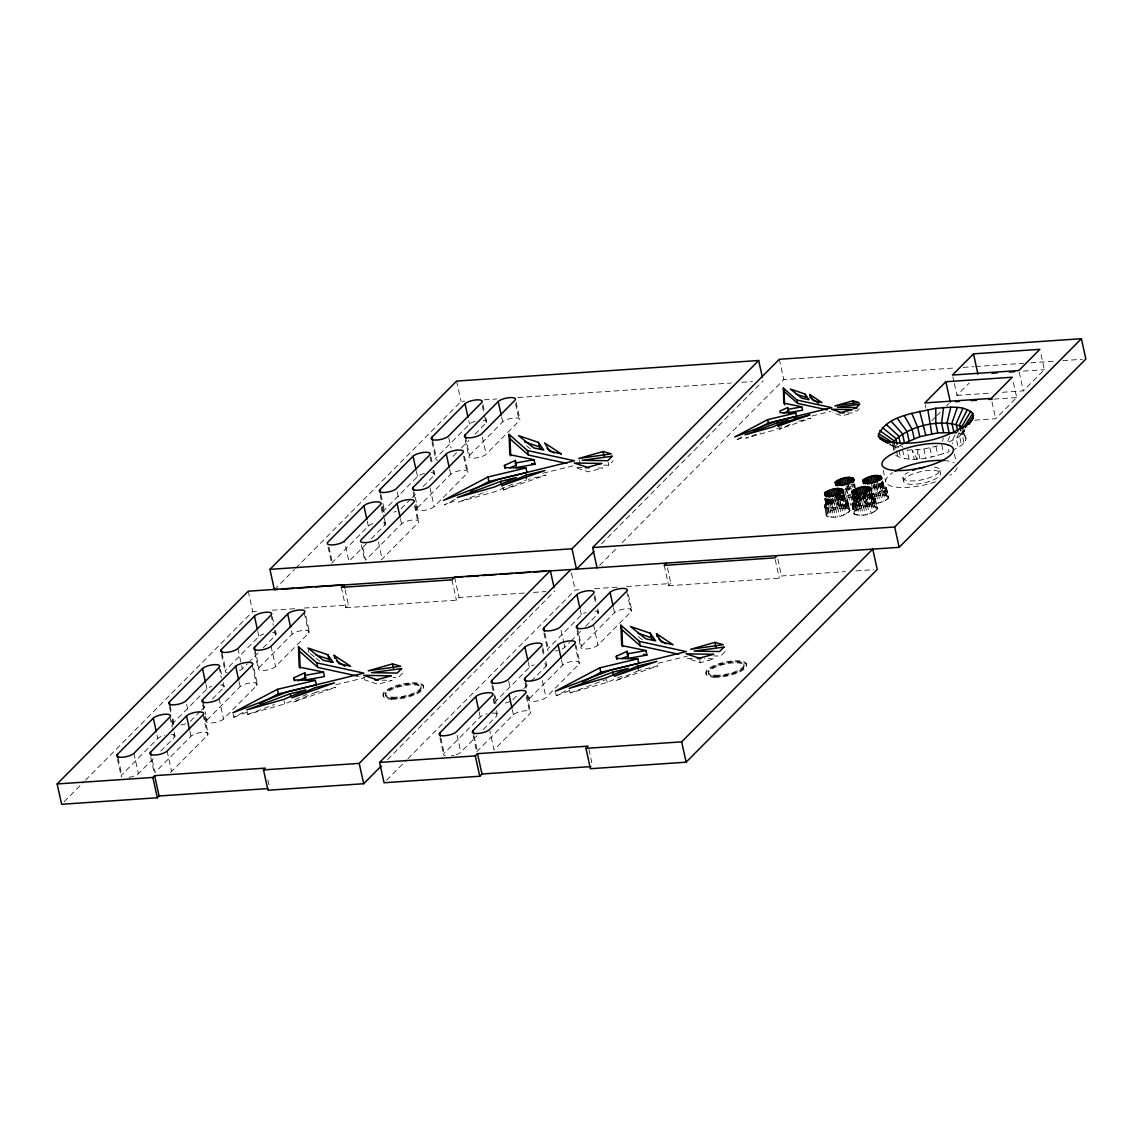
<?xml version="1.0" encoding="UTF-8"?>
<svg xmlns="http://www.w3.org/2000/svg" width="1143" height="1143" viewBox="0 0 1143 1143"><rect width="100%" height="100%" fill="white"/><g stroke="black" fill="none" stroke-linecap="round" stroke-linejoin="round"><path stroke-width="0.75" stroke-dasharray="5 3.75" d="M942.504 441.298L943.304 437.855M826.318 515.679L824.332 505.335L828.189 502.32L835.547 499.905L843.148 499.148L847.606 500.405L849.935 510.678C844.548 516.507 833.547 519.108 826.318 515.679L826.146 515.064C830.975 508.835 843.12 505.978 849.935 510.021L849.935 510.678M845.763 502.277C842.205 497.091 830.218 500.82 826.275 505.335C830.832 509.878 841.277 506.478 845.763 502.277L843.991 494.205M851.821 504.134C856.65 497.919 868.794 495.048 875.609 499.091C871.437 505.835 859.065 508.064 851.992 504.749L853.978 513.793C861.065 517.107 873.423 514.879 877.595 508.135C870.78 504.092 858.636 506.949 853.807 513.178M873.438 500.391C869.866 495.205 857.879 498.934 853.935 503.449C858.493 508.006 868.937 504.592 873.438 500.391L871.652 492.319M868.966 494.333L876.881 493.319L884.068 489.847L882.853 480.603M949.647 436.612L947.118 442.77C953.333 439.712 962.135 437.04 964.078 429.539L966.064 438.583C964.935 444.398 958.606 447.042 953.976 449.685M824.16 506.02L824.332 506.635C831.404 509.949 843.777 507.721 847.949 500.977M860.665 500.234L860.993 498.862C854.178 494.819 842.034 497.691 837.205 503.906L837.376 504.52C844.548 508.078 854.635 505.12 860.665 500.234L859.007 492.69M876.252 495.905L867.508 499.077L865.037 501.334L865.051 502.634L868.923 504.12L876.295 503.62L883.882 501.363L888.325 498.348L886.325 487.361L881.867 486.118L874.266 486.861L876.252 495.905L883.853 495.148L888.654 496.976M955.077 434.94L951.99 440.641L952.662 443.655M959.577 433.04L956.177 438.383L958.163 447.427M963.535 430.354L959.563 436.097L961.549 445.127M964.978 429.725L962.049 433.811L964.049 442.841M867.523 503.92L865.537 494.876C872.566 495.248 883.039 494.633 886.668 487.932M402.565 673.141L398.193 677.585L393.078 677.499M603.633 465.13L608.762 465.215L613.134 460.772M859.265 408.737L857.107 410.923L853.65 410.88M725.005 651.61L720.633 656.053L713.803 655.939M64.137 801.757L84.253 781.469M85.511 780.198L252.732 611.548L259.818 611.062M274.406 589.702L294.451 569.471M295.694 568.214L461.086 401.407L464.644 401.164M121.872 777.011A9.13 2.843 -12.4 0 1 121.801 774.811L157.791 738.507A9.13 2.843 -12.4 0 1 164.821 735.32M173.865 724.591A9.13 2.843 -12.4 0 1 173.779 722.39L206.954 688.929A9.13 2.843 -12.4 0 1 211.726 686.4M227.028 672.584A9.13 2.843 -12.4 0 1 225.757 669.969L258.932 636.508A9.13 2.843 -12.4 0 1 263.719 633.965M331.784 563.299A9.13 2.843 -12.4 0 1 332.356 562.456L368.36 526.137A9.13 2.843 -12.4 0 1 373.147 523.608M384.419 512.221A9.13 2.843 -12.4 0 1 384.348 510.021L417.524 476.56A9.13 2.843 -12.4 0 1 424.539 473.388M437.598 460.215A9.13 2.843 -12.4 0 1 436.326 457.6L469.502 424.139A9.13 2.843 -12.4 0 1 476.531 420.953M129.03 777.34A9.13 2.843 -12.4 0 0 138.389 773.682L154.534 757.409M160.734 751.151L174.393 737.378L172.536 728.905M190.367 721.262L200.211 711.346M201.439 710.103L207.583 703.902M212.498 698.944L223.557 687.8L222.814 684.414M239.587 670.584A9.13 2.843 -12.4 0 0 242.359 668.841L247.274 663.883M248.502 662.64L258.332 652.724M263.247 647.767L275.534 635.365L273.663 626.893M366.346 543.797L348.958 561.313L344.486 540.982M371.304 538.782L384.962 525.008L384.219 521.622M410.766 498.977L400.936 508.892L400.193 505.506M411.994 497.734L416.909 492.79M423.053 486.589L434.111 475.431L432.997 470.344M456.6 452.757L452.914 456.471A9.13 2.843 -12.4 0 1 450.142 458.214M461.515 447.799L468.901 440.355M475.045 434.154L486.104 423.01L484.232 414.538M170.45 772.311A9.13 2.843 -12.4 0 0 171.593 771.425L207.583 735.12A9.13 2.843 -12.4 0 0 202.611 732.334A9.13 2.843 -12.4 0 0 190.995 736.249L154.991 772.554L151.633 757.295M206.969 720.133L240.144 686.672A9.13 2.843 -12.4 0 1 251.76 682.757A9.13 2.843 -12.4 0 1 256.746 685.543L223.571 719.004A9.13 2.843 -12.4 0 1 211.955 722.905A9.13 2.843 -12.4 0 1 206.969 720.133L205.111 711.66M258.947 667.698L292.137 634.236A9.13 2.843 -12.4 0 1 303.752 630.336A9.13 2.843 -12.4 0 1 308.724 633.108L275.549 666.569A9.13 2.843 -12.4 0 1 263.933 670.484A9.13 2.843 -12.4 0 1 258.947 667.698L255.218 650.753M381.005 559.941A9.13 2.843 -12.4 0 0 382.148 559.056L418.152 522.751A9.13 2.843 -12.4 0 0 413.18 519.965A9.13 2.843 -12.4 0 0 401.564 523.88L365.56 560.184L362.202 544.94M417.538 507.763L450.713 474.302A9.13 2.843 -12.4 0 1 462.329 470.387A9.13 2.843 -12.4 0 1 467.316 473.173L434.14 506.635A9.13 2.843 -12.4 0 1 422.51 510.55A9.13 2.843 -12.4 0 1 417.538 507.763L414.18 492.504M469.516 455.343L502.691 421.881A9.13 2.843 -12.4 0 1 514.307 417.967A9.13 2.843 -12.4 0 1 519.293 420.753L486.118 454.214A9.13 2.843 -12.4 0 1 474.502 458.114A9.13 2.843 -12.4 0 1 469.516 455.343L465.787 438.383M341.314 587.373L345.786 607.719L348.444 605.033L344.715 588.073M345.786 607.719L456.428 600.175L459.1 597.489L524.68 593.031M387.577 759.624L554.812 590.974M601.532 543.854L763.153 380.833M386.577 780.226L406.694 759.938M407.951 758.666L575.172 590.017L582.258 589.531M599.604 565.385L615.891 548.954M622.149 542.639L783.784 379.619L956.134 367.889M445.499 755.894A9.13 2.843 -12.4 0 1 444.227 753.28L480.231 716.975A9.13 2.843 -12.4 0 1 487.261 713.789M496.291 703.059A9.13 2.843 -12.4 0 1 496.205 700.859L529.395 667.398A9.13 2.843 -12.4 0 1 534.167 664.869M548.269 650.638A9.13 2.843 -12.4 0 1 548.197 648.438L581.373 614.977A9.13 2.843 -12.4 0 1 586.145 612.434M456.043 754.68A9.13 2.843 -12.4 0 0 460.829 752.151L476.96 735.878M483.175 729.62L496.834 715.847L495.705 710.76M512.807 699.73L518.951 693.53M523.865 688.572L530.009 682.371M531.238 681.142L545.983 666.269L544.868 661.183M562.013 649.053A9.13 2.843 -12.4 0 0 564.785 647.309L569.7 642.352M570.928 641.109L580.758 631.193M585.673 626.235L597.975 613.834L597.217 610.448M476.845 751.865A9.13 2.843 -12.4 0 1 477.417 751.022L513.421 714.718A9.13 2.843 -12.4 0 1 525.037 710.803A9.13 2.843 -12.4 0 1 530.023 713.575L494.019 749.894L489.918 731.249M529.409 698.602L562.585 665.14A9.13 2.843 -12.4 0 1 574.2 661.226A9.13 2.843 -12.4 0 1 579.187 663.997L545.997 697.473A9.13 2.843 -12.4 0 1 534.381 701.373A9.13 2.843 -12.4 0 1 529.409 698.602L528.666 695.201M581.387 646.166L614.563 612.705A9.13 2.843 -12.4 0 1 626.178 608.805A9.13 2.843 -12.4 0 1 631.165 611.576L597.989 645.038A9.13 2.843 -12.4 0 1 586.373 648.953A9.13 2.843 -12.4 0 1 581.387 646.166L577.658 629.221M664.197 565.385L668.669 585.73L670.884 583.501L666.412 563.156M931.774 420.781L935.488 417.038M936.731 415.795L941.675 410.808M946.618 405.822L949.09 403.322M954.348 383.519L956.962 395.392L969.321 382.919M668.669 585.73L779.312 578.187L781.526 575.958L845.334 571.614M974.736 420.181L995.696 418.752L1016.713 397.564L1012.984 380.605M1002.382 392.292L1023.342 390.863L1044.359 369.675L1040.259 351.03M897.712 447.37L900.655 445.07M455.143 499.248L444.398 504.906L457.471 499.934M741.75 436.997L735.478 440.298L743.707 437.169M233.172 714.261L233.844 717.275L244.588 711.618M555.612 692.729L556.27 695.73L567.014 690.086M502.763 486.947L503.42 489.961L526.723 479.76M790.127 424.439L779.155 429.239L810.687 418.209L796.4 421.696M512.678 484.089L495.319 491.561L458.314 502.063L486.775 491.476M781.326 426.911L773.154 430.425L745.779 438.198L760.266 432.811M247.088 711.417L247.76 714.432L284.75 703.931L306.853 694.415M569.528 689.886L570.186 692.901L607.19 682.4L622.964 675.599M233.844 717.275L248.545 711.675M556.27 695.73L570.986 690.143M247.76 714.432L274.534 704.474M570.186 692.901L605.333 679.828M895.741 455.457C912.3 463.758 932.474 457.071 949.119 451.814L947.461 444.284M503.42 489.961L546.04 475.059L528.337 479.374M909.114 459.2L907.113 450.156L923.844 449.013L938.817 445.599M839.005 495.905L844.277 496.119L850.821 494.733M692.244 658.425L687.1 658.339L700.302 662.711L714.532 658.825L704.245 658.639M542.854 473.259L573.729 465.701M812.144 415.952L830.761 411.394M335.713 684.786L364.874 677.656L359.659 676.513M658.154 663.254L687.314 656.125M844.606 489.233L850.606 488.118M845.877 489.59L850.792 488.818L850.078 485.589M884.625 488.675L881.282 486.947L873.538 487.704L872.823 484.475M841.262 506.006L839.276 496.962L848.663 496.033L850.663 505.077M484.189 399.836L496.634 398.993M517.95 397.535L731.177 383.019M741.836 382.291L752.494 381.562M963.249 367.403L973.907 366.674M975.679 366.546L1023.657 363.288M1030.772 362.802L1055.646 361.102M1062.747 360.616L1082.292 359.288M1023.399 371.104L1044.359 369.675M956.962 395.392L991.895 393.006M993.996 399.107L1016.713 397.564M272.234 610.219L297.051 608.533M304.138 608.047L348.444 605.033M533.538 592.417L545.94 591.574M594.66 588.688L617.706 587.116M626.564 586.516L670.884 583.501M855.964 570.886L873.695 569.685M847.506 412.894L852.592 412.994L842.062 415.852L832.29 412.623M582.087 467.63L575.229 467.501L588.431 471.873L602.661 468.001L595.803 467.873M381.805 680.171L392.092 680.371L377.862 684.243L364.66 679.871L364.003 676.856M958.091 432.883L964.006 435.126L966.064 438.583M889.854 444.498L895.783 447.856L889.54 443.998M892.569 445.399L898.741 448.985M895.641 445.427L898.412 447.17M900.298 445.299L903.027 447.242M526.509 445.756L530.681 449.113M638.38 636.594L642.552 639.937M310.367 653.653L314.554 656.996M315.939 658.125L320.126 661.468M830.104 499.291L832.433 507.335L831.218 499.22M1019.242 372.218L1023.342 390.863M991.967 401.807L995.696 418.752M952.862 376.747L953.976 381.833M963.578 431.597L965.564 440.641M963.006 430.611L964.006 435.126M954.391 453.985L955.877 460.758M941.718 444.727L943.704 453.771M935.917 446.456L937.903 455.5M939.86 470.216L940.618 473.602A18.874 5.858 -12.4 0 1 913.114 484.332A18.874 5.858 -12.4 0 1 912.7 474.045A18.874 5.858 -12.4 0 1 940.618 473.602M925.216 404.636L925.959 408.022M929.902 447.899L931.888 456.943M923.844 449.013L925.83 458.057M919.901 458.814L917.915 449.785L917.043 459.057L912.285 450.156L914.271 459.2M902.556 449.756L904.542 458.8M899.07 450.499L900.727 458.029M902.927 477.66L903.67 481.06M896.441 450.871L897.769 456.9M894.383 443.584L895.698 449.613M894.412 449.428L892.712 444.684L894.04 450.699M892.697 442.712L894.355 450.242M883.182 470.159L885.796 482.032M886.325 487.361L888.668 497.634M885.654 486.875L888.325 498.348M885.668 490.061L887.654 499.091M884.653 486.504L886.654 495.548M882.71 481.16L884.496 489.233M882.639 481.26L884.068 487.718M884.682 490.818L886.668 499.862M882.296 481.774L885.368 495.29M881.953 480.903L883.368 487.361M881.61 482.403L883.396 490.476M881.367 482.26L882.439 487.104M883.41 491.59L885.396 500.62M881.867 486.118L883.853 495.148M880.681 483.032L882.453 491.104M880.567 483.718L881.282 486.947M881.896 492.319L883.882 501.363M880.139 486.104L882.139 495.148M879.538 483.646L881.31 491.719M879.224 483.66L879.939 486.889M880.181 493.004L882.167 502.048M877.838 482.617L879.967 492.304M877.738 483.703L880.253 495.276M876.71 484.775L878.481 492.847M876.138 483.875L876.852 487.089M878.31 493.619L880.296 502.663M876.295 486.489L878.281 495.533M874.752 483.632L876.881 493.319M874.495 484.132L875.195 487.361M876.338 494.147L878.324 503.191M873.109 484.032L875.238 493.719M875.267 498.519L877.595 508.792M874.309 494.576L876.295 503.62M875.281 500.463L877.267 509.507M871.437 484.332L874.252 496.391M874.595 498.034L876.581 507.078M873.595 497.662L876.595 510.249M872.009 492.862L874.295 503.934M873.623 501.977L875.609 511.021M870.666 489.433L872.323 496.962M872.323 497.391L874.309 506.435M871.237 492.919L873.009 500.991M871.252 493.676L872.309 498.519M870.552 493.547L872.323 501.62M870.309 493.419L871.38 498.262M872.352 502.734L874.338 511.778M870.38 495.076L872.366 504.12M870.809 497.262L872.795 506.306M868.866 490.076L870.523 497.619M869.266 492.576L871.395 502.263M869.151 493.247L870.223 498.091M870.837 503.477L872.823 512.507M868.466 494.805L871.066 506.306M867.237 490.79L868.894 498.319M866.78 493.776L871.109 513.193M866.68 494.862L869.194 506.435M865.851 491.547L867.508 499.077M864.722 492.304L867.423 504.006M865.08 495.019L865.794 498.248M867.251 504.777L869.237 513.807M864.408 494.562L867.223 506.692M863.894 493.062L865.537 500.605M863.565 494.133L865.551 503.177M863.051 492.29L865.822 504.477M862.879 492.976L865.051 502.634M865.28 505.306L867.266 514.336M863.208 498.019L865.194 507.063M862.036 495.19L864.179 504.877M861.765 495.633L862.479 498.862M863.251 505.735L865.237 514.764M861.208 498.505L863.194 507.535M860.379 495.49L862.508 505.177M859.993 495.276L860.993 499.52M858.336 493.447L859.993 500.977M861.25 506.049L863.236 515.079M860.879 505.392L858.75 495.705L860.093 505.449L857.307 495.805L859.322 505.492M858.593 496.576L861.265 508.121M857.021 492.704L859.007 501.748M854.635 483.66L855.35 487.632M856.807 495.533L857.879 500.377M859.307 506.235L861.308 515.279M857.479 499.72L859.465 508.764M853.95 484.289L854.664 487.518M853.707 484.146L854.421 487.375M855.75 493.462L857.736 502.506M855.778 495.805L857.907 505.492M855.564 496.133L856.636 500.977M852.549 483.989L853.264 487.218M857.507 506.292L859.493 515.336M855.85 500.434L857.836 509.478M854.235 494.205L856.65 505.377M854.164 495.148L855.578 501.606M851.521 483.918L852.221 487.147M853.478 495.49L855.607 505.177M855.878 506.235L857.864 515.279M853.35 495.776L856.436 510.235M852.521 494.89L854.793 504.863M850.535 486.118L851.235 489.347M852.807 496.405L854.221 502.863M852.164 495.376L854.235 504.463M854.478 506.035L856.464 515.079M852.164 495.919L853.95 503.992M853.321 501.948L855.307 510.992M848.692 485.046L849.749 489.89M853.35 505.72L855.335 514.764M852.492 502.72L854.478 511.75M848.477 485.746L849.192 488.975M850.649 495.505L852.635 504.549M851.992 503.449L854.493 514.321M851.992 504.749L853.978 513.793M847.092 485.518L849.22 495.205M846.82 486.018L847.535 489.247M846.606 488.747L848.592 497.791M845.791 487.532L847.577 495.605M846.649 496.462L849.592 509.435M847.62 502.349L849.606 511.378M844.934 490.733L846.592 498.262M846.92 499.92L848.92 508.949M846.949 503.091L848.935 512.135M845.934 499.534L847.92 508.578M844.134 493.633L846.634 505.82M845.963 503.863L847.949 512.907M843.005 491.304L844.663 498.848M843.577 494.805L846.649 508.321M843.234 493.947L844.648 500.405M842.891 495.433L844.663 503.506M842.648 495.305L843.72 500.134M844.691 504.62L846.677 513.664M842.705 496.962L845.134 508.192M842.191 496.476L842.862 499.491M841.962 496.076L843.734 504.134M841.491 495.133L842.562 499.977M843.177 505.349L845.163 514.393M840.448 495.076L843.405 508.192M840.148 495.076L841.219 499.92M839.576 492.676L841.234 500.205M839.119 495.662L841.248 505.349M841.462 506.035L843.448 515.079M838.176 493.419L841.534 508.321M837.876 496.762L839.862 505.806M837.047 494.19L839.762 505.892M837.419 496.905L838.133 500.134M839.591 506.649L841.577 515.693M837.576 499.534L839.562 508.564M835.89 493.447L838.733 505.492M835.39 494.176L838.162 506.363M835.219 494.862L837.376 504.52M837.605 507.192L839.605 516.222M835.547 499.905L837.533 508.949M834.376 497.076L836.505 506.749M835.59 507.621L837.576 516.65M833.547 500.377L835.533 509.421M833.076 498.991L834.847 507.063M832.475 497.962L833.176 501.191M833.59 507.935L835.576 516.965M831.432 499.205L833.218 507.278M830.918 498.462L833.604 509.992M829.889 499.305L831.661 507.378M831.647 508.121L833.647 517.165M829.504 499.034L830.218 502.263M829.804 501.606L831.804 510.65M828.475 499.305L830.247 507.378M827.903 498.019L828.961 502.863M829.847 508.178L831.833 517.222M828.189 502.32L830.175 511.364M827.218 499.191L828.989 507.263M826.86 498.648L827.918 503.491M826.16 498.991L827.946 507.049M828.218 508.121L830.204 517.15M826.046 499.277L828.775 512.107M825.346 498.677L827.132 506.749M825.132 498.291L826.56 504.749M824.789 498.277L826.56 506.349M824.86 499.42L826.289 505.863M826.818 507.921L828.804 516.965M825.66 503.834L827.646 512.878M825.689 507.606L827.675 516.636M824.832 504.606L826.818 513.636M824.332 505.335L826.832 516.207M779.312 359.273L783.784 379.619M777.797 559.013L781.526 575.958M775.211 559.541L779.312 578.187M746.165 663.554L746.408 664.683M743.807 664.126L744.05 665.255M708.417 672.784L708.674 673.913M706.06 673.356L706.303 674.484M699.63 659.697L700.302 662.711M608.105 462.201L608.762 465.215M628.35 594.731L631.708 609.976M626.693 591.245L631.165 611.576M613.448 607.619L614.563 612.705M579.158 459.943L579.815 462.958M594.789 595.289L596.275 602.075M597.775 608.848L598.518 612.248M594.246 596.889L595.732 603.675M606.519 679.385L607.19 682.4M593.517 624.707L597.989 645.038M580.258 609.891L581.373 614.977M571.443 573.057L575.172 590.017M577.115 630.822L580.844 647.767M576.001 645.452L579.73 662.411M574.715 643.666L579.187 663.997M516.107 402.193L519.836 419.152M515.564 403.793L519.293 420.753M588.902 749.522L592.631 766.482M561.056 630.35L563.67 642.223M564.042 643.909L564.785 647.309M561.47 660.054L562.585 665.14M501.577 416.795L502.691 421.881M544.84 633.179L548.197 648.438M543.911 633.079L547.64 650.024M542.811 647.724L544.297 654.496M545.783 661.283L546.54 664.669M542.253 649.31L544.497 659.482M482.917 404.465L484.403 411.237M485.904 418.024L486.647 421.41M482.375 406.051L483.86 412.837M542.282 680.514L545.997 697.473M482.389 437.255L486.118 454.214M528.266 662.311L529.395 667.398M468.759 420.753L469.502 424.139M525.68 681.642L527.166 688.429M525.137 683.243L526.251 688.329M527.737 695.115L528.852 700.202M526.852 695.03L530.566 711.989M526.294 696.63L530.023 713.575M456.614 381.076L461.086 401.407M465.244 439.984L468.973 456.943M464.501 456.314L467.858 471.573M463.587 456.214L467.316 473.173M508.706 681.085L510.578 689.558M512.307 709.632L513.421 714.718M448.813 437.826L451.056 447.999M449.599 469.216L450.713 474.302M492.862 685.6L494.719 694.072M495.09 695.773L496.205 700.859M491.933 685.5L495.662 702.459M494.019 698.987L495.148 704.074M496.634 710.86L497.376 714.246M493.104 698.887L494.219 703.974M432.597 440.655L436.326 457.6M432.054 442.241L435.769 459.2M430.94 456.886L432.425 463.658M433.926 470.445L434.669 473.831M430.025 456.786L431.511 463.572M454.628 577.158L459.1 597.489M451.956 579.844L456.428 600.175M430.039 487.99L434.14 506.635M479.117 711.889L480.231 716.975M416.409 471.473L417.524 476.56M474.074 735.763L477.417 751.022M473.145 735.663L476.502 750.922M413.266 492.404L414.38 497.491M415.866 504.277L416.995 509.364M415.352 505.892L418.709 521.151M414.423 505.792L418.152 522.751M457.1 735.206L460.829 752.151M397.207 491.947L398.707 498.719M400.436 518.793L401.564 523.88M440.869 738.035L444.227 753.28M439.955 737.935L443.684 754.88M423.267 685.543L423.524 686.672M380.99 494.776L384.348 510.021M380.062 494.676L381.19 499.762M382.676 506.535L383.791 511.621M381.776 506.463L384.019 516.636M384.391 518.322L385.505 523.408M420.91 686.114L421.167 687.243M381.233 508.064L382.719 514.836M378.419 542.111L382.148 559.056M367.246 521.051L368.36 526.137M361.288 544.84L364.631 560.099M385.534 694.773L385.777 695.901M383.176 695.344L383.419 696.473M329.013 547.197L332.356 562.456M328.084 547.097L331.813 564.042M305.924 616.263L309.282 631.507M304.252 612.777L308.724 633.108M308.324 649.524L308.981 652.524M291.379 630.85L292.137 634.236M272.348 616.82L273.849 623.607M275.334 630.379L276.077 633.779M271.062 615.034L273.291 625.207M284.093 700.916L284.75 703.931M271.077 646.238L275.549 666.569M257.818 631.422L258.932 636.508M248.26 591.202L252.732 611.548M254.675 652.353L258.404 669.298M253.946 668.684L257.289 683.943M252.274 665.197L256.746 685.543M267.876 779.997L268.991 785.07M237.887 648.495L242.359 668.841M239.03 681.585L240.144 686.672M222.028 653.01L225.757 669.969M221.485 654.61L225.214 671.57M220.37 669.255L221.856 676.027M223.356 682.814L224.099 686.2M219.085 667.455L221.313 677.628M219.099 698.659L223.571 719.004M205.84 683.843L206.954 688.929M203.24 703.174L204.74 709.96M202.697 704.774L203.811 709.86M205.311 716.647L206.426 721.733M204.411 716.561L208.14 733.52M203.111 714.775L207.583 735.12M186.652 704.317L188.138 711.089M189.881 731.163L190.995 736.249M170.05 705.445L171.536 712.218M173.036 719.004L173.779 722.39M169.507 707.031L170.621 712.118M172.107 718.904L173.222 723.99M171.593 720.519L172.707 725.605M174.193 732.392L174.936 735.778M169.921 717.032L172.164 727.205M167.121 751.08L171.593 771.425M157.048 735.12L157.791 738.507M150.719 757.209L154.076 772.454M133.917 753.351L138.389 773.682M118.072 757.866L121.801 774.811M117.515 759.466L121.244 776.411M383.691 522.394A9.13 2.843 -12.4 0 1 384.962 525.008M185.595 723.79A9.13 2.843 -12.4 0 1 178.751 725.176M272.591 632.565A9.13 2.843 -12.4 0 1 275.534 635.365M171.45 734.563A9.13 2.843 -12.4 0 1 174.393 737.378M220.613 684.986A9.13 2.843 -12.4 0 1 223.557 687.8M431.168 472.616A9.13 2.843 -12.4 0 1 434.111 475.431M396.164 511.421A9.13 2.843 -12.4 0 1 393.921 512.078M483.16 420.195A9.13 2.843 -12.4 0 1 486.104 423.01M453.8 755.337A9.13 2.843 -12.4 0 1 451.471 755.809M491.847 713.061A9.13 2.843 -12.4 0 1 496.834 715.847M544.711 663.654A9.13 2.843 -12.4 0 1 545.983 666.269M510.035 701.473A9.13 2.843 -12.4 0 1 503.449 703.374M595.017 611.034A9.13 2.843 -12.4 0 1 597.975 613.834M557.77 650.481A9.13 2.843 -12.4 0 1 555.427 650.953M957.062 467.658A36.519 11.344 -12.4 0 1 950.019 475.217M935.488 481.803A36.519 11.344 -12.4 0 1 893.312 486.661A36.519 11.344 -12.4 0 1 892.769 472.659M944.275 460.515A36.519 11.344 -12.4 0 1 954.248 462.872M934.288 467.101A18.874 5.858 -12.4 0 1 934.617 475.502A18.874 5.858 -12.4 0 1 908.499 480.774A18.874 5.858 -12.4 0 1 908.171 472.373M316.168 692.129L292.851 702.331L335.485 687.414L316.168 692.129M638.594 670.598L615.291 680.799L657.911 665.883L638.594 670.598M391.335 699.23A20.688 6.429 -12.4 0 0 423.582 688.372A20.688 6.429 -12.4 0 0 395.492 687.114A20.688 6.429 -12.4 0 0 391.335 699.23M714.232 677.242A20.688 6.429 -12.4 0 0 746.479 666.383A20.688 6.429 -12.4 0 0 718.375 665.126A20.688 6.429 -12.4 0 0 714.232 677.242M715.661 676.342A18.259 5.672 -12.4 0 0 744.107 666.755A18.259 5.672 -12.4 0 0 719.318 665.655A18.259 5.672 -12.4 0 0 715.661 676.342M392.763 698.33A18.259 5.672 -12.4 0 0 421.224 688.743A18.259 5.672 -12.4 0 0 396.421 687.643A18.259 5.672 -12.4 0 0 392.763 698.33M391.092 698.102A20.688 6.429 -12.4 0 0 423.339 687.243A20.688 6.429 -12.4 0 0 395.235 685.986A20.688 6.429 -12.4 0 0 391.092 698.102M392.52 697.201A18.259 5.672 -12.4 0 0 420.967 687.615A18.259 5.672 -12.4 0 0 396.178 686.514A18.259 5.672 -12.4 0 0 392.52 697.201M713.975 676.113A20.688 6.429 -12.4 0 0 746.222 665.255A20.688 6.429 -12.4 0 0 718.133 663.997A20.688 6.429 -12.4 0 0 713.975 676.113M715.404 675.213A18.259 5.672 -12.4 0 0 743.864 665.626A18.259 5.672 -12.4 0 0 719.061 664.526A18.259 5.672 -12.4 0 0 715.404 675.213"/><path stroke-width="1.5" d="M968.864 424.282L972.836 418.624L972.807 413.409C963.092 404.422 947.847 407.651 935.803 408.251L935.803 423.824L937.789 432.868L956.691 432.683M315.368 680.342L277.363 689.343L232.843 712.746L288.407 691.601L363.888 673.127L316.868 662.897L298.494 646.724L299.237 667.083L323.483 672.07L324.469 676.585L305.667 679.956L304.781 672.841L293.865 677.785L294.222 679.971L315.368 680.342L316.368 684.871L278.349 693.872L259.932 703.545M305.667 679.956L304.781 672.841M525.937 467.987L487.932 476.988L443.413 500.377L498.977 479.231L574.443 460.772L527.437 450.542L509.049 434.354L509.807 454.714L534.038 459.7L535.038 464.229L516.236 467.601L515.35 460.472L504.434 465.415L504.777 467.616L525.937 467.987L526.937 472.502L488.918 481.503L470.502 491.19M637.808 658.811L599.804 667.812L555.284 691.215L610.848 670.069L686.314 651.596L639.294 641.366L620.92 625.192L621.678 645.552L645.909 650.538L646.909 655.053L628.093 658.425L627.207 651.31L616.306 656.253L616.649 658.439L637.808 658.811L638.794 663.34L600.789 672.341L582.373 682.014M795.814 412.98L767.682 419.638L734.749 436.955L775.854 421.31L831.718 407.637L796.914 400.064L783.326 388.091L783.884 403.15L801.815 406.851L802.543 410.194L788.627 412.694L787.97 407.422L779.897 411.08L780.155 412.694L795.814 412.98L796.542 416.323L768.425 422.981L754.309 430.397M788.627 412.694L788.713 410.766L783.869 412.966M943.532 407.479L941.603 423.253L943.589 432.283M950.762 407.237L947.018 423.053L949.004 432.097M957.277 407.494L951.905 423.253L953.891 432.297M962.877 408.28L956.105 423.839L957.763 431.382M835.133 482.289C837.505 488.075 850.392 483.903 854.35 479.817C850.849 474.574 839.591 478.56 835.133 482.289L835.847 485.518M886.882 442.827L879.739 438.369L878.353 436.054C884.782 415.352 917.6 412.652 935.803 408.251M851.735 491.561C854.107 497.348 866.994 493.176 870.952 489.09C867.451 483.846 856.193 487.832 851.735 491.561L852.449 494.79M862.794 480.403C865.165 486.189 878.053 482.017 882.01 477.931C878.51 472.688 867.251 476.688 862.794 480.403L863.508 483.632M967.421 409.551L959.506 424.796L960.834 430.825M970.764 411.28L962.02 426.096L962.677 429.111M972.807 413.409L963.549 427.696C943.546 417.152 907.299 425.696 892.697 442.712L878.338 433.44M965.521 427.482L973.507 415.881M968.721 424.396L972.836 418.624M824.632 492.819C823.86 499.577 839.248 495.005 842.862 491.576C842.134 485.261 828.661 489.833 824.632 492.819L825.332 496.048M267.976 788.584L159.091 795.999L157.334 797.771L61.622 804.286L57.15 783.955L248.26 591.202L343.972 584.687L344.715 588.073M277.949 589.459L274.406 589.702L269.934 569.357L456.614 381.076L758.681 360.502L762.41 377.447M117.329 754.48L153.319 718.161A9.13 2.843 -12.4 0 1 164.949 714.246A9.13 2.843 -12.4 0 1 169.921 717.032L133.917 753.351A9.13 2.843 -12.4 0 1 122.301 757.252A9.13 2.843 -12.4 0 1 117.329 754.48L118.072 757.866M169.307 702.045L202.482 668.584A9.13 2.843 -12.4 0 1 214.098 664.669A9.13 2.843 -12.4 0 1 219.085 667.455L185.895 700.916A9.13 2.843 -12.4 0 1 174.279 704.831A9.13 2.843 -12.4 0 1 169.307 702.045L170.05 705.445M221.285 649.624L254.46 616.163A9.13 2.843 -12.4 0 1 266.076 612.248A9.13 2.843 -12.4 0 1 271.062 615.034L237.887 648.495A9.13 2.843 -12.4 0 1 226.271 652.41A9.13 2.843 -12.4 0 1 221.285 649.624L222.028 653.01M363.888 505.792L327.884 542.111A9.13 2.843 -12.4 0 0 332.87 544.897A9.13 2.843 -12.4 0 0 344.486 540.982L380.49 504.663A9.13 2.843 -12.4 0 0 375.504 501.891A9.13 2.843 -12.4 0 0 363.888 505.792L366.874 519.365M379.876 489.69L413.052 456.228A9.13 2.843 -12.4 0 1 424.667 452.314A9.13 2.843 -12.4 0 1 429.639 455.085L396.464 488.561A9.13 2.843 -12.4 0 1 384.848 492.462A9.13 2.843 -12.4 0 1 379.876 489.69L380.619 493.076M431.854 437.255L465.03 403.793A9.13 2.843 -12.4 0 1 476.645 399.879A9.13 2.843 -12.4 0 1 481.632 402.665L448.442 436.126A9.13 2.843 -12.4 0 1 436.826 440.041A9.13 2.843 -12.4 0 1 431.854 437.255L432.597 440.655M150.519 752.208L186.523 715.904A9.13 2.843 -12.4 0 1 198.139 711.989A9.13 2.843 -12.4 0 1 203.111 714.775L167.121 751.08A9.13 2.843 -12.4 0 1 155.491 754.994A9.13 2.843 -12.4 0 1 150.519 752.208L151.262 755.609M202.497 699.787L235.672 666.326A9.13 2.843 -12.4 0 1 247.288 662.411A9.13 2.843 -12.4 0 1 252.274 665.197L219.099 698.659A9.13 2.843 -12.4 0 1 207.483 702.574A9.13 2.843 -12.4 0 1 202.497 699.787L203.24 703.174M254.475 647.367L287.665 613.905A9.13 2.843 -12.4 0 1 299.28 609.991A9.13 2.843 -12.4 0 1 304.252 612.777L271.077 646.238A9.13 2.843 -12.4 0 1 259.461 650.138A9.13 2.843 -12.4 0 1 254.475 647.367L255.218 650.753M397.092 503.534L361.088 539.853A9.13 2.843 -12.4 0 0 366.06 542.625A9.13 2.843 -12.4 0 0 377.676 538.724L413.68 502.406A9.13 2.843 -12.4 0 0 408.708 499.62A9.13 2.843 -12.4 0 0 397.092 503.534L400.064 517.093M413.066 487.418L446.241 453.957A9.13 2.843 -12.4 0 1 457.857 450.056A9.13 2.843 -12.4 0 1 462.844 452.828L429.668 486.289A9.13 2.843 -12.4 0 1 418.038 490.204A9.13 2.843 -12.4 0 1 413.066 487.418L413.809 490.818M465.044 434.997L498.219 401.536A9.13 2.843 -12.4 0 1 509.835 397.621A9.13 2.843 -12.4 0 1 514.821 400.407L481.646 433.869A9.13 2.843 -12.4 0 1 470.03 437.783A9.13 2.843 -12.4 0 1 465.044 434.997L465.787 438.383M57.15 783.955L152.862 777.44L154.619 775.654L265.262 768.125L263.504 769.896L267.976 790.242L363.688 783.727L381.291 765.967M343.972 584.687L341.314 587.373L451.956 579.844L454.628 577.158L550.34 570.628L554.055 587.588M263.504 769.896L359.216 763.381L550.34 570.628M269.934 569.357L572 548.783L758.681 360.502M590.874 766.596L481.975 774.011L479.774 776.24L384.062 782.755L379.59 762.424L570.7 569.671M597.089 567.9L592.617 547.568L779.312 359.273L1081.378 338.714L1085.85 359.045L899.155 547.34L549.812 570.943M594.017 551.426L576.472 569.128L572 548.783M439.755 732.949L475.759 696.63A9.13 2.843 -12.4 0 1 487.375 692.715A9.13 2.843 -12.4 0 1 492.362 695.501L456.357 731.806A9.13 2.843 -12.4 0 1 444.741 735.721A9.13 2.843 -12.4 0 1 439.755 732.949L440.498 736.335M491.733 680.514L524.923 647.052A9.13 2.843 -12.4 0 1 536.538 643.138A9.13 2.843 -12.4 0 1 541.511 645.924L508.335 679.385A9.13 2.843 -12.4 0 1 496.719 683.3A9.13 2.843 -12.4 0 1 491.733 680.514L492.49 683.914M543.725 628.093L576.901 594.631A9.13 2.843 -12.4 0 1 588.516 590.717A9.13 2.843 -12.4 0 1 593.488 593.503L560.313 626.964A9.13 2.843 -12.4 0 1 548.697 630.879A9.13 2.843 -12.4 0 1 543.725 628.093L544.468 631.479M472.945 730.677L508.949 694.372A9.13 2.843 -12.4 0 1 520.565 690.458A9.13 2.843 -12.4 0 1 525.551 693.244L489.547 729.548A9.13 2.843 -12.4 0 1 477.931 733.463A9.13 2.843 -12.4 0 1 472.945 730.677L473.702 734.077M524.937 678.256L558.113 644.795A9.13 2.843 -12.4 0 1 569.728 640.88A9.13 2.843 -12.4 0 1 574.715 643.666L541.525 677.127A9.13 2.843 -12.4 0 1 529.909 681.042A9.13 2.843 -12.4 0 1 524.937 678.256L525.68 681.642M576.915 625.835L610.091 592.374A9.13 2.843 -12.4 0 1 621.706 588.459A9.13 2.843 -12.4 0 1 626.693 591.245L593.517 624.707A9.13 2.843 -12.4 0 1 581.887 628.607A9.13 2.843 -12.4 0 1 576.915 625.835L577.658 629.221M379.59 762.424L475.302 755.894L477.503 753.666L588.159 746.136L585.945 748.365L590.417 768.71L686.129 762.181L877.238 569.443L872.766 549.097L681.657 741.85L585.945 748.365M666.412 563.156L664.197 565.385L774.84 557.855L777.054 555.612M945.847 381.748L924.83 402.936L991.224 398.407L1012.241 377.219L945.847 381.748L950.319 402.079M973.493 353.859L952.49 375.047L1018.87 370.532L1039.887 349.329L973.493 353.859L977.965 374.19M592.617 547.568L894.683 526.994L1081.378 338.714M970.807 421.567C946.604 439.884 911.985 447.927 882.439 440.298M901.927 444.298L919.786 436.683L937.789 432.868M510.107 467.816L516.336 465.001M297.98 680.899L305.767 677.356M621.978 658.654L628.207 655.825L627.207 651.31M525.737 475.245L502.42 485.446L545.054 470.53L525.737 475.245L526.394 478.26M637.608 666.083L614.291 676.27L656.925 661.368L637.608 666.083L638.265 669.098M500.834 481.36L457.329 497.548L494.319 487.047L516.422 477.517L500.834 481.36L501.834 485.875M777.24 422.881L745.036 434.854L772.425 427.082L788.77 420.038L777.24 422.881L777.969 426.225M290.265 693.73L246.759 709.903L283.764 699.416L305.853 689.886L290.265 693.73L290.936 696.744M612.705 672.198L569.2 688.372L606.19 677.885L628.293 668.355L612.705 672.198L613.362 675.213M603.061 451.528L578.815 458.443L611.291 453.857L603.061 451.528L604.061 456.057M852.878 400.807L834.947 405.922L858.979 402.522L852.878 400.807L853.621 404.151M392.492 663.897L368.26 670.812L400.722 666.226L392.492 663.897L393.492 668.426M714.932 642.366L690.686 649.281L723.162 644.695L714.932 642.366L715.918 646.881M787.898 409.351L801.815 406.851M515.236 463.072L534.038 459.7M304.667 675.442L323.483 672.07M627.107 653.91L645.909 650.538M853.507 408.565L856.921 408.094M991.953 373.247L997.196 372.889M1009.412 372.061L1014.655 371.704M955.562 401.722L959.063 401.493M971.293 400.65L976.522 400.293M988.752 399.464L992.253 399.221M281.507 589.216L293.951 588.359M297.494 588.116L311.71 587.159M315.268 586.916L462.744 576.872M466.301 576.629L478.746 575.786M482.289 575.543L496.505 574.572M500.062 574.329L512.507 573.486M516.05 573.243L530.266 572.272M533.824 572.029L546.268 571.186M839.048 412.737L844.134 412.837M585.516 467.687L588.945 467.744M697.387 658.525L700.816 658.582M374.947 680.056L378.376 680.114M531.581 463.515L535.038 464.229M643.438 654.339L646.909 655.053M783.326 388.091L784.055 391.435L797.657 403.408L827.232 409.851M509.049 434.354L510.049 438.869L528.423 455.057L566.742 463.386M620.92 625.192L621.921 629.707L640.294 645.895L678.599 654.225M298.494 646.724L299.48 651.239L317.854 667.426L357.916 676.142M805.058 394.035L790.356 389.049L801.686 398.15L809.015 399.707L805.058 394.035L805.786 397.378L795.985 394.049M538.424 442.384L518.551 435.64L533.867 447.942L543.768 450.056L538.424 442.384L539.425 446.913L541.196 449.456M524.508 441.855L539.425 446.913M650.296 633.222L630.422 626.478L645.738 638.78L655.639 640.88L650.296 633.222L651.281 637.737L653.067 640.294M638.037 633.251L651.281 637.737M327.855 654.753L307.981 648.01L323.312 660.311L333.199 662.411L327.855 654.753L328.855 659.268L330.641 661.826M315.611 654.782L328.855 659.268M879.739 438.369L888.14 443.198M878.353 436.054L889.84 442.955M809.673 394.464L821.931 402.565L813.316 400.593L809.673 394.464L810.401 397.807L818.574 403.208M547.04 448.385L553.941 452.957M656.525 633.793L673.098 644.738L661.454 642.08L656.525 633.793L657.196 636.808M658.897 639.223L665.798 643.78M334.099 655.325L350.658 666.269L339.028 663.612L334.099 655.325L334.756 658.339M336.471 660.754L344.743 666.226M879.696 430.582L893.712 440.569L894.383 443.584M882.367 427.582L895.726 438.326L897.055 444.356M886.311 424.524L898.669 436.026L900.327 443.555M891.369 421.481L902.47 433.74L904.456 442.784M897.426 418.538L907.013 431.54L909.014 440.584M904.313 415.809L912.171 429.482L914.171 438.526M911.8 413.337L917.8 427.639L919.786 436.683M919.701 411.223L925.716 435.097M931.774 433.811L927.787 409.508M894.683 526.994L899.155 547.34M880.882 476.059L881.596 479.288M879.953 475.802L880.667 479.031M878.796 475.645L879.867 480.489M877.453 475.588L878.524 480.431M875.967 475.645L877.381 482.089M874.366 475.802L875.781 482.26M872.709 476.059L874.138 482.517M871.052 476.402L872.466 482.86M869.423 476.845L870.837 483.303M870.937 488.018L871.652 491.247M870.523 487.575L871.223 490.804M867.866 477.36L869.294 483.818M869.823 487.218L870.537 490.447M868.894 486.961L869.609 490.19M866.451 477.917L867.88 484.375M867.737 486.789L868.794 491.633M865.208 478.517L866.265 483.36M866.394 486.747L867.466 491.59M864.165 479.146L865.222 483.989M863.351 479.789L864.065 483.018M864.908 486.789L866.323 493.247M863.308 486.947L864.722 493.405M861.651 487.204L863.079 493.662M859.993 487.561L861.408 494.019M858.364 488.004L859.779 494.462M856.807 488.504L858.236 494.962M853.221 477.945L853.935 481.174M855.393 489.075L856.464 493.919M852.292 477.688L853.35 482.532M854.15 489.675L855.207 494.519M851.135 477.531L852.192 482.375M853.092 490.304L854.164 495.148M849.792 477.474L850.849 482.317M852.292 490.933L852.992 494.162M848.306 477.517L849.72 483.975M846.706 477.674L848.12 484.132M845.048 477.945L846.477 484.403M843.391 478.288L844.806 484.746M841.762 478.731L843.177 485.189M842.862 489.461L843.563 492.69M840.205 479.231L841.634 485.689M842.162 489.104L842.877 492.333M841.234 488.847L842.291 493.69M838.791 479.803L839.862 484.646M840.076 488.675L841.134 493.519M837.548 480.403L838.605 485.246M838.733 488.618L840.148 495.076M836.49 481.032L837.562 485.875M835.69 481.674L836.39 484.903M837.247 488.675L838.662 495.133M835.647 488.833L837.062 495.29M833.99 489.09L835.419 495.548M832.333 489.447L833.747 495.905M830.69 489.89L832.118 496.348M829.146 490.39L830.575 496.848M827.732 490.961L829.146 497.419M826.489 491.561L827.546 496.405M825.432 492.19L826.503 497.034M796.914 400.064L797.657 403.408M767.682 419.638L768.425 422.981M681.657 741.85L686.129 762.181M639.294 641.366L640.294 645.895M610.091 592.374L613.077 605.933M616.306 656.253L616.963 659.268M599.804 667.812L600.789 672.341M576.901 594.631L579.887 608.19M527.437 450.542L528.423 455.057M558.113 644.795L561.099 658.354M515.35 460.472L516.007 463.486M498.219 401.536L501.206 415.095M504.434 465.415L505.106 468.43M487.932 476.988L488.918 481.503M524.923 647.052L527.895 660.611M465.03 403.793L468.016 417.352M508.949 694.372L511.935 707.931M446.241 453.957L449.228 467.516M475.759 696.63L478.746 710.189M413.052 456.228L416.023 469.787M477.503 753.666L481.975 774.011M475.302 755.894L479.774 776.24M359.216 763.381L363.688 783.727M316.868 662.897L317.854 667.426M287.665 613.905L290.636 627.464M293.865 677.785L294.537 680.799M277.363 689.343L278.349 693.872M254.46 616.163L257.446 629.722M235.672 666.326L238.658 679.885M202.482 668.584L205.469 682.142M186.523 715.904L189.495 729.463M153.319 718.161L156.305 731.72M154.619 775.654L159.091 795.999M152.862 777.44L157.334 797.771M784.055 391.435L784.555 404.822M621.921 629.707L622.549 646.667M510.049 438.869L510.678 455.843M299.48 651.239L300.109 668.198M895.169 471.259A36.519 11.344 -12.4 0 1 944.275 460.515M912.8 470.344A18.874 5.858 -12.4 0 1 915.472 469.444M918.272 468.659A18.874 5.858 -12.4 0 1 924.058 467.487M401.579 668.612L397.207 673.056L371.589 672.655L401.579 668.612M612.134 456.257L607.762 460.7L582.158 460.286L612.134 456.257M859.607 404.293L856.364 407.58L837.419 407.279L859.607 404.293M724.005 647.081L719.633 651.524L694.03 651.124L724.005 647.081M795.657 418.352L778.412 425.896L809.958 414.866L795.657 418.352M315.168 687.615L291.865 697.801L334.485 682.9L315.168 687.615M601.661 463.472L587.431 467.358L574.229 462.986L601.661 463.472M851.849 409.637L841.319 412.509L831.547 409.28L851.849 409.637M391.092 675.842L376.861 679.714L363.66 675.342L391.092 675.842M713.532 654.31L699.302 658.182L686.1 653.81L713.532 654.31M561.227 453.9L549.583 451.256L544.654 442.955L561.227 453.9M897.784 470.545A36.519 11.344 -12.4 0 0 953.348 450.699A36.519 11.344 -12.4 0 0 901.884 449.713A36.519 11.344 -12.4 0 0 897.784 470.545"/></g></svg>
